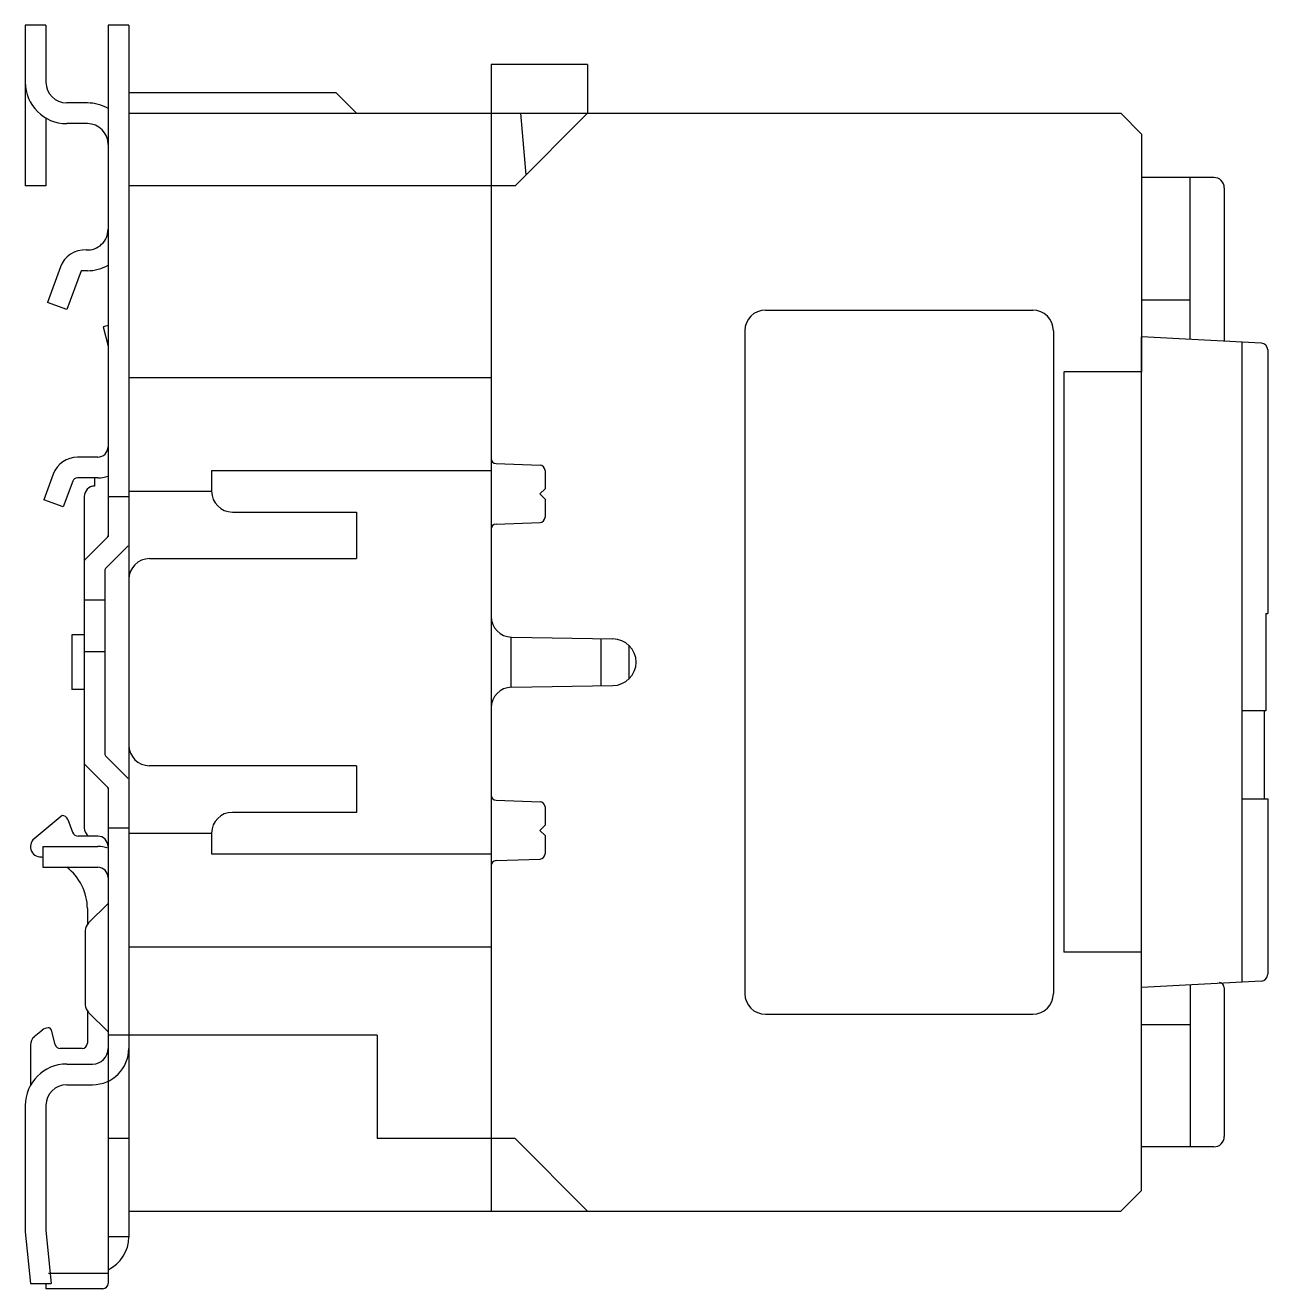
# Model space of a CAD drawing. Extents: x 0 to 120, y 0 to 122.
import ezdxf

# ---------------------------------------------------------------- set-up
doc = ezdxf.new("R2010")
doc.units = 0
doc.layers.add('ALPHA', color=255, linetype='CONTINUOUS')

# ---------------------------------------------------------------- blocks, each defined once
blk = doc.blocks.new('RTYHTUJH54TGT')
at = {"layer": 'ALPHA'}
for p, q in [((85210.19, -23509.45), (85210.19, -23524.95)), ((85212.19, -23509.45), (85210.19, -23509.45)), ((85212.19, -23509.45), (85212.19, -23514.95)), ((85218.19, -23509.45), (85218.19, -23558.82)), ((85220.19, -23509.45), (85218.19, -23509.45)), ((85220.19, -23509.45), (85220.19, -23626.45)), ((85264.49, -23513.25), (85255.19, -23513.25)), ((85255.19, -23513.25), (85255.19, -23623.95)), ((85264.49, -23513.25), (85264.49, -23517.95)), ((85220.19, -23515.95), (85240.19, -23515.95)), ((85240.19, -23515.95), (85242.19, -23517.95)), ((85216.19, -23516.95), (85214.19, -23516.95)), ((85212.19, -23518.41), (85212.19, -23524.95)), ((85216.19, -23518.95), (85214.19, -23518.95)), ((85220.19, -23517.95), (85315.99, -23517.95)), ((85264.49, -23517.95), (85257.49, -23524.95)), ((85258.03, -23517.95), (85258.55, -23523.89)), ((85315.99, -23517.95), (85317.99, -23519.95)), ((85317.99, -23519.95), (85317.99, -23542.95)), ((85212.19, -23524.95), (85210.19, -23524.95)), ((85257.49, -23524.95), (85220.19, -23524.95)), ((85324.99, -23524.15), (85317.99, -23524.15)), ((85322.7, -23539.79), (85322.7, -23524.15)), ((85325.99, -23525.15), (85325.99, -23539.97)), ((85213.59, -23532.78), (85212.34, -23536.22)), ((85215.59, -23533.15), (85214.22, -23536.9)), ((85216.19, -23533.15), (85215.59, -23533.15)), ((85214.22, -23536.9), (85212.34, -23536.22)), ((85317.99, -23535.95), (85322.7, -23535.95)), ((85281.69, -23536.95), (85307.49, -23536.95)), ((85218.19, -23538.45), (85217.72, -23538.56)), ((85217.72, -23538.56), (85218.19, -23540.45)), ((85279.69, -23538.95), (85279.69, -23602.95)), ((85309.49, -23538.95), (85309.49, -23602.95)), ((85317.99, -23602.35), (85317.99, -23539.55)), ((85329.57, -23540.15), (85317.99, -23539.55)), ((85327.69, -23540.05), (85327.69, -23601.84)), ((85330.19, -23540.8), (85330.19, -23566.25)), ((85220.19, -23543.45), (85255.19, -23543.45)), ((85317.99, -23542.91), (85310.49, -23542.91)), ((85310.49, -23542.95), (85310.49, -23598.95)), ((85217.19, -23551.15), (85215.24, -23551.15)), ((85255.67, -23551.78), (85259.91, -23551.93)), ((85212.89, -23552.79), (85211.98, -23555.28)), ((85217.19, -23553.15), (85215.24, -23553.15)), ((85216.89, -23553.15), (85216.89, -23553.95)), ((85228.19, -23552.45), (85255.19, -23552.45)), ((85228.19, -23552.45), (85228.19, -23554.45)), ((85260.39, -23552.43), (85260.39, -23554.2)), ((85214.77, -23553.47), (85213.86, -23555.96)), ((85220.19, -23554.45), (85228.19, -23554.45)), ((85260.39, -23554.2), (85259.89, -23554.7)), ((85213.86, -23555.96), (85211.98, -23555.28)), ((85215.89, -23554.95), (85215.89, -23561.12)), ((85218.19, -23554.95), (85220.19, -23554.95)), ((85259.89, -23554.7), (85260.39, -23555.2)), ((85260.39, -23555.2), (85260.39, -23556.96)), ((85230.19, -23556.45), (85242.19, -23556.45)), ((85242.19, -23556.45), (85242.19, -23560.95)), ((85255.67, -23557.61), (85259.91, -23557.46)), ((85218.19, -23558.82), (85215.95, -23561.06)), ((85220.13, -23559.7), (85217.95, -23561.89)), ((85215.89, -23561.2), (85215.89, -23586.95)), ((85222.19, -23560.95), (85242.19, -23560.95)), ((85217.89, -23562.03), (85217.89, -23579.86)), ((85217.89, -23564.95), (85215.99, -23564.95)), ((85330.02, -23566.25), (85330.02, -23575.65)), ((85330.02, -23566.25), (85330.19, -23566.25)), ((85214.69, -23568.3), (85214.69, -23573.6)), ((85215.89, -23568.3), (85214.69, -23568.3)), ((85257.09, -23568.52), (85257.09, -23573.37)), ((85257.15, -23568.53), (85266.94, -23568.7)), ((85265.79, -23568.68), (85265.79, -23573.22)), ((85217.89, -23569.95), (85215.99, -23569.95)), ((85268.49, -23569.31), (85268.49, -23572.58)), ((85215.89, -23573.6), (85214.69, -23573.6)), ((85257.15, -23573.37), (85266.94, -23573.2)), ((85330.02, -23575.65), (85327.69, -23575.65)), ((85329.89, -23584.15), (85329.89, -23575.65)), ((85217.95, -23580), (85220.13, -23582.19)), ((85215.95, -23580.83), (85218.19, -23583.07)), ((85242.19, -23580.95), (85222.19, -23580.95)), ((85242.19, -23580.95), (85242.19, -23585.45)), ((85218.19, -23583.07), (85218.19, -23630.95)), ((85255.67, -23584.28), (85259.91, -23584.43)), ((85260.39, -23584.93), (85260.39, -23586.7)), ((85327.69, -23584.15), (85330.19, -23584.15)), ((85330.19, -23584.15), (85330.19, -23601.09)), ((85213.74, -23585.75), (85211.05, -23588.01)), ((85214.3, -23586.14), (85214.74, -23587.35)), ((85242.19, -23585.45), (85230.19, -23585.45)), ((85218.19, -23586.95), (85220.19, -23586.95)), ((85220.19, -23587.45), (85228.19, -23587.45)), ((85228.19, -23587.45), (85228.19, -23589.45)), ((85260.39, -23586.7), (85259.89, -23587.2)), ((85259.89, -23587.2), (85260.39, -23587.7)), ((85217.19, -23587.75), (85215.31, -23587.75)), ((85260.39, -23587.7), (85260.39, -23589.46)), ((85210.69, -23588.77), (85210.69, -23588.77)), ((85211.89, -23588.75), (85217.19, -23588.75)), ((85211.89, -23588.75), (85211.89, -23590.75)), ((85228.19, -23589.45), (85255.19, -23589.45)), ((85211.89, -23590.75), (85217.19, -23590.75)), ((85255.67, -23590.11), (85259.91, -23589.96)), ((85216.19, -23594.75), (85216.19, -23596.25)), ((85218.19, -23594.25), (85216.28, -23596.15)), ((85215.99, -23596.86), (85215.99, -23604.03)), ((85220.19, -23598.45), (85255.19, -23598.45)), ((85317.99, -23598.95), (85310.49, -23598.95)), ((85317.99, -23621.95), (85317.99, -23598.95)), ((85329.57, -23601.74), (85317.99, -23602.35)), ((85322.7, -23602.1), (85322.7, -23617.75)), ((85325.99, -23602.39), (85325.99, -23616.75)), ((85216.19, -23604.65), (85216.19, -23607.75)), ((85216.28, -23604.74), (85218.19, -23606.65)), ((85281.69, -23604.95), (85307.49, -23604.95)), ((85211.84, -23606.48), (85211.05, -23607.14)), ((85213.09, -23607.88), (85212.71, -23606.47)), ((85244.19, -23606.95), (85218.19, -23606.95)), ((85244.19, -23606.95), (85244.19, -23616.95)), ((85317.99, -23605.95), (85322.7, -23605.95)), ((85210.69, -23607.91), (85210.69, -23611.81)), ((85215.69, -23608.25), (85213.57, -23608.25)), ((85214.19, -23609.75), (85216.69, -23609.75)), ((85214.19, -23611.75), (85216.69, -23611.75)), ((85210.19, -23613.75), (85210.19, -23625.95)), ((85212.19, -23613.75), (85212.19, -23625.88)), ((85220.19, -23616.95), (85218.19, -23616.95)), ((85257.49, -23616.95), (85244.19, -23616.95)), ((85257.49, -23616.95), (85264.49, -23623.95)), ((85324.99, -23617.75), (85317.99, -23617.75)), ((85315.99, -23623.95), (85317.99, -23621.95)), ((85220.19, -23623.95), (85315.99, -23623.95)), ((85210.19, -23625.95), (85210.69, -23630.95)), ((85212.18, -23625.82), (85212.69, -23630.95)), ((85220.19, -23626.45), (85218.19, -23626.45)), ((85212.44, -23629.95), (85218.19, -23629.95)), ((85210.69, -23630.95), (85212.69, -23630.95)), ((85212.19, -23630.95), (85212.19, -23631.45)), ((85217.69, -23631.45), (85212.19, -23631.45))]:
    blk.add_line(p, q, dxfattribs=at)
for centre, radius, start, end in [((85214.19, -23514.95), 4, 180, 269.9999), ((85214.19, -23514.95), 2, 180, 269.9999), ((85216.19, -23520.95), 4, 60, 90), ((85216.19, -23520.95), 2, 360, 89.9999), ((85324.99, -23525.15), 1, 0, 90), ((85216.19, -23529.15), 2, 266.848, 360), ((85215.94, -23533.64), 2.5, 86.849, 160.0003), ((85216.19, -23529.15), 4, 270, 300), ((85281.69, -23538.95), 2, 90, 180), ((85307.49, -23538.95), 2, 0, 90), ((85329.54, -23540.8), 0.65, 0, 87), ((85217.19, -23550.15), 1, 270, 360), ((85215.24, -23553.65), 2.5, 89.9999, 160), ((85255.69, -23551.28), 0.5, 179.9999, 268), ((85259.89, -23552.43), 0.5, 360, 88), ((85215.24, -23553.65), 0.5, 89.9997, 159.9999), ((85217.19, -23550.15), 3, 270, 289.4712), ((85216.89, -23554.95), 1, 90, 179.9999), ((85230.19, -23554.45), 2, 180, 270), ((85259.89, -23556.96), 0.5, 272, 359.9996), ((85255.69, -23558.11), 0.5, 92, 179.9996), ((85217.99, -23558.73), 0.2, 315, 360), ((85216.09, -23561.2), 0.2, 134.9999, 180), ((85222.19, -23562.95), 2, 90, 180), ((85218.09, -23562.03), 0.2, 135, 180), ((85257.19, -23566.53), 2, 179.9999, 269), ((85266.94, -23570.95), 2.25, 270, 90), ((85257.19, -23575.37), 2, 91, 179.9999), ((85218.09, -23579.86), 0.2, 180, 225), ((85222.19, -23578.95), 2, 180, 270), ((85216.09, -23580.69), 0.2, 180, 225.0001), ((85217.99, -23583.16), 0.2, 360, 45), ((85255.69, -23583.78), 0.5, 179.9999, 268), ((85259.89, -23584.93), 0.5, 360, 88), ((85213.74, -23586.35), 0.6, 20.0001, 90.0001), ((85230.19, -23587.45), 2, 90, 180), ((85215.31, -23587.15), 0.6, 199.9998, 269.9994), ((85216.89, -23586.95), 1, 180, 233.1304), ((85211.69, -23588.77), 1, 129.5507, 281.5341), ((85217.19, -23588.75), 1, 360, 90), ((85211.19, -23594.75), 5, 81.9527, 85.2198), ((85217.19, -23591.75), 3, 70.5288, 90), ((85259.89, -23589.46), 0.5, 272, 359.9996), ((85211.19, -23594.75), 5, 360, 53.1301), ((85217.19, -23591.75), 1, 360, 90), ((85255.69, -23590.61), 0.5, 92, 179.9996), ((85216.99, -23596.86), 1, 135, 180), ((85325.49, -23602.39), 0.5, 360, 84.8056), ((85329.54, -23601.09), 0.65, 273, 0), ((85281.69, -23602.95), 2, 180, 270), ((85307.49, -23602.95), 2, 270, 0), ((85216.99, -23604.03), 1, 179.9999, 225), ((85212.48, -23607.25), 1, 94.5612, 130), ((85212.42, -23606.55), 0.3, 15.0003, 94.5612), ((85211.69, -23607.91), 1, 129.9999, 179.9999), ((85213.57, -23607.75), 0.5, 195, 270), ((85215.69, -23607.75), 0.5, 270, 360), ((85216.69, -23608.25), 3.5, 270.0001, 0), ((85216.69, -23608.25), 1.5, 270.0001, 0), ((85214.19, -23613.75), 4, 90, 180), ((85214.19, -23613.75), 2, 90, 180), ((85324.99, -23616.75), 1, 270, 0), ((85216.69, -23626.45), 3.5, 295.377, 0), ((85217.69, -23630.95), 0.5, 270, 360)]:
    blk.add_arc(centre, radius, start, end, dxfattribs=at)

msp = doc.modelspace()

# ---------------------------------------------------------------- block references
msp.add_blockref('RTYHTUJH54TGT', (-85210.19, 23631.45))

doc.saveas('drawing.dxf')
